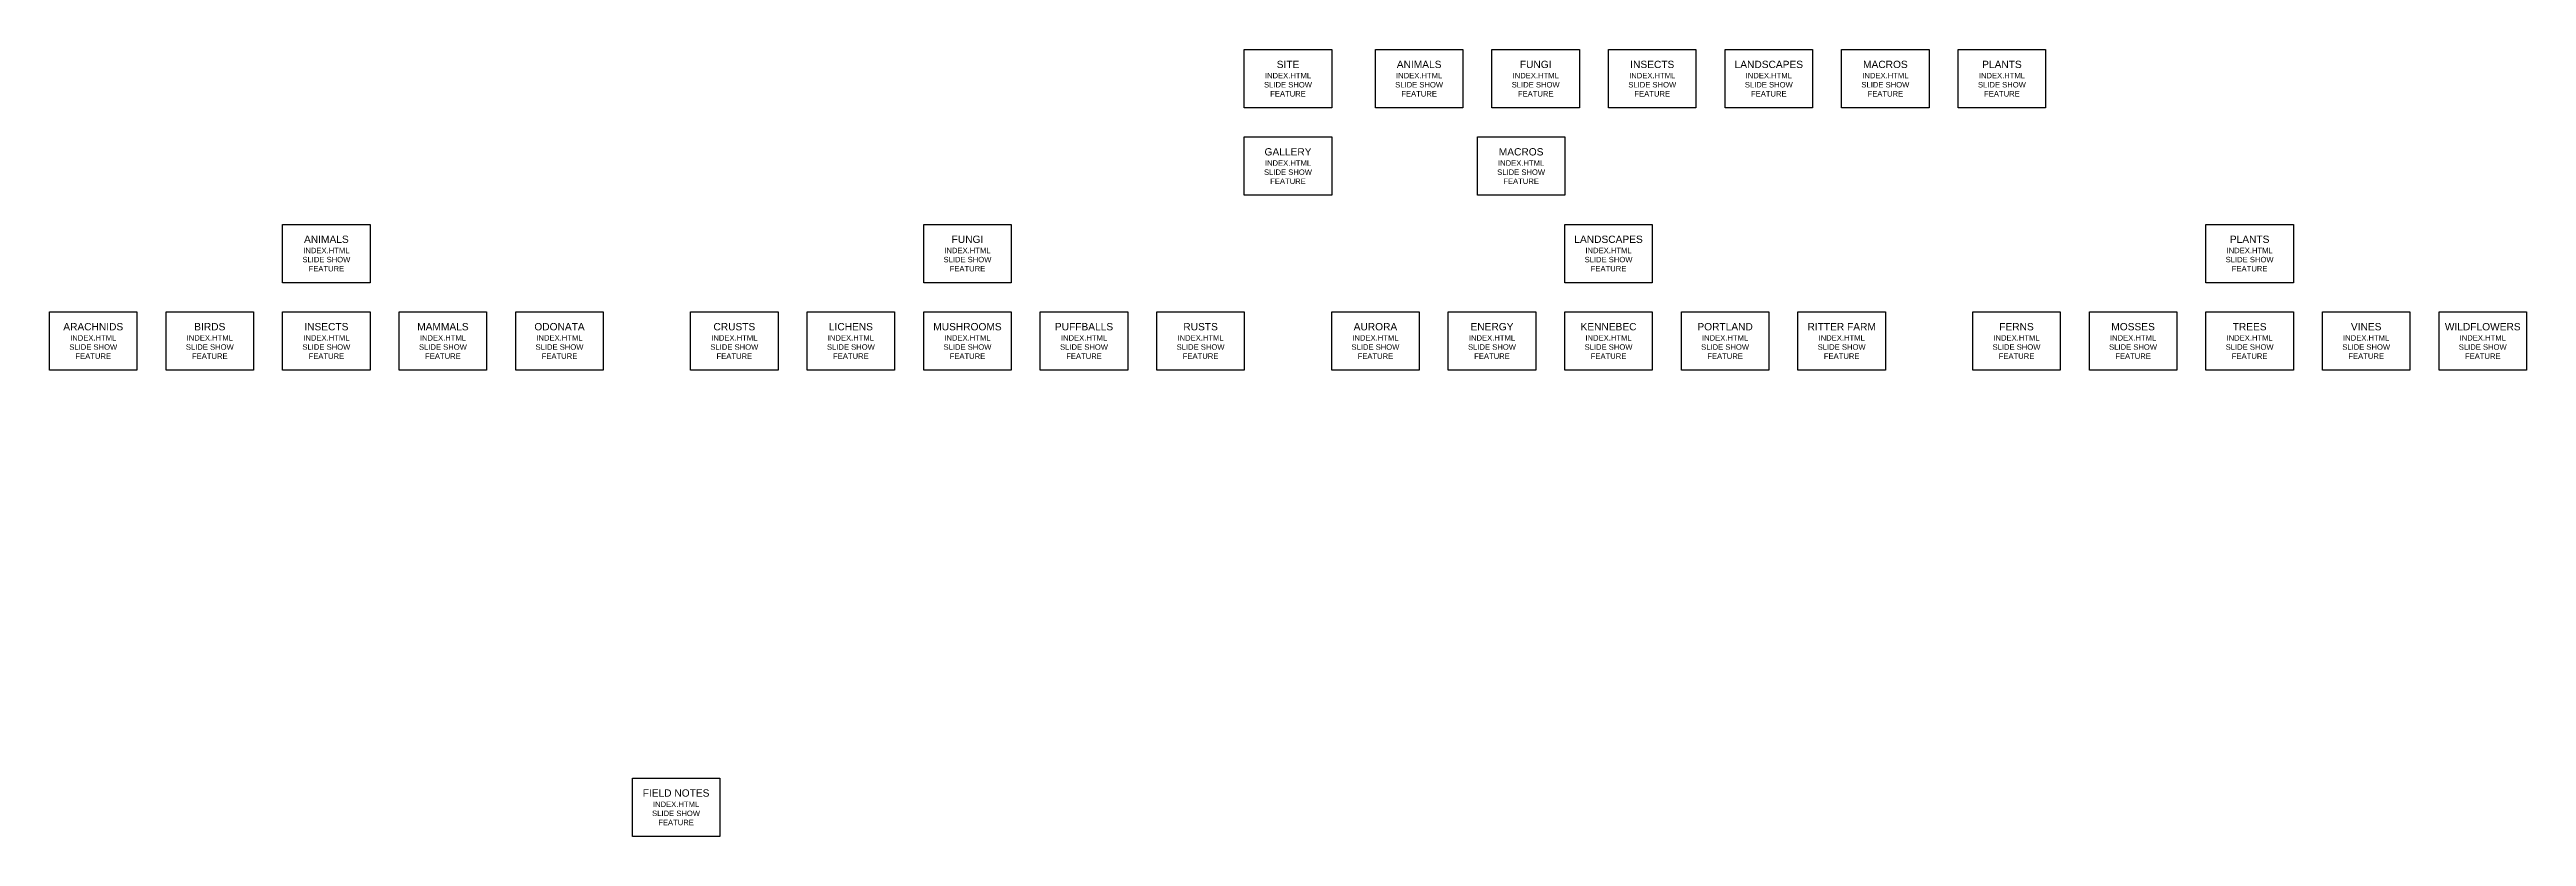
# Model space of a CAD drawing. Header units: inches. Extents: x -8.8 to 33.8, y -12 to 1.5.
import ezdxf

# ---------------------------------------------------------------- set-up
doc = ezdxf.new("R2010")
doc.units = ezdxf.units.IN
doc.header["$MEASUREMENT"] = 0
doc.styles.get("Standard").update_dxf_attribs({"font": 'arial.ttf'})

msp = doc.modelspace()

# ---------------------------------------------------------------- linework, layer by layer
for points in [[(11.75, 0.5), (11.75, 1.5), (13.25, 1.5), (13.25, 0.5)], [(14, 0.5), (14, 1.5), (15.5, 1.5), (15.5, 0.5)], [(16, 0.5), (16, 1.5), (17.5, 1.5), (17.5, 0.5)], [(18, 0.5), (18, 1.5), (19.5, 1.5), (19.5, 0.5)], [(20, 0.5), (20, 1.5), (21.5, 1.5), (21.5, 0.5)], [(22, 0.5), (22, 1.5), (23.5, 1.5), (23.5, 0.5)], [(24, 0.5), (24, 1.5), (25.5, 1.5), (25.5, 0.5)], [(11.75, -1), (11.75, 0), (13.25, 0), (13.25, -1)], [(15.75, -1), (15.75, 0), (17.25, 0), (17.25, -1)], [(-4.75, -2.5), (-4.75, -1.5), (-3.25, -1.5), (-3.25, -2.5)], [(6.25, -2.5), (6.25, -1.5), (7.75, -1.5), (7.75, -2.5)], [(17.25, -2.5), (17.25, -1.5), (18.75, -1.5), (18.75, -2.5)], [(28.25, -2.5), (28.25, -1.5), (29.75, -1.5), (29.75, -2.5)], [(-8.75, -4), (-8.75, -3), (-7.25, -3), (-7.25, -4)], [(-6.75, -4), (-6.75, -3), (-5.25, -3), (-5.25, -4)], [(-4.75, -4), (-4.75, -3), (-3.25, -3), (-3.25, -4)], [(-2.75, -4), (-2.75, -3), (-1.25, -3), (-1.25, -4)], [(-0.75, -4), (-0.75, -3), (0.75, -3), (0.75, -4)], [(2.25, -4), (2.25, -3), (3.75, -3), (3.75, -4)], [(4.25, -4), (4.25, -3), (5.75, -3), (5.75, -4)], [(6.25, -4), (6.25, -3), (7.75, -3), (7.75, -4)], [(8.25, -4), (8.25, -3), (9.75, -3), (9.75, -4)], [(10.25, -4), (10.25, -3), (11.75, -3), (11.75, -4)], [(13.25, -4), (13.25, -3), (14.75, -3), (14.75, -4)], [(15.25, -4), (15.25, -3), (16.75, -3), (16.75, -4)], [(17.25, -4), (17.25, -3), (18.75, -3), (18.75, -4)], [(19.25, -4), (19.25, -3), (20.75, -3), (20.75, -4)], [(21.25, -4), (21.25, -3), (22.75, -3), (22.75, -4)], [(24.25, -4), (24.25, -3), (25.75, -3), (25.75, -4)], [(26.25, -4), (26.25, -3), (27.75, -3), (27.75, -4)], [(28.25, -4), (28.25, -3), (29.75, -3), (29.75, -4)], [(30.25, -4), (30.25, -3), (31.75, -3), (31.75, -4)], [(32.25, -4), (32.25, -3), (33.75, -3), (33.75, -4)], [(1.25, -12), (1.25, -11), (2.75, -11), (2.75, -12)]]:
    msp.add_lwpolyline(points, close=True)

# ---------------------------------------------------------------- texts
at = {"char_height": 0.125, "attachment_point": 5}
for s, width, heights, insert in [('\\pxqc;SITE\\P{\\H0.75x;INDEX.HTML\\PSLIDE SHOW\\PFEATURE}', 1.62845, [0.983], (12.5, 1)), ('\\pxqc;ANIMALS\\P{\\H0.75x;INDEX.HTML\\PSLIDE SHOW\\PFEATURE}', 1.75689, [0.983], (14.75, 1)), ('\\pxqc;FUNGI\\P{\\H0.75x;INDEX.HTML\\PSLIDE SHOW\\PFEATURE}', 1.75689, [0.983], (16.75, 1)), ('\\pxqc;INSECTS\\P{\\H0.75x;INDEX.HTML\\PSLIDE SHOW\\PFEATURE}', 1.75689, [0.983], (18.75, 1)), ('\\pxqc;LANDSCAPES\\P{\\H0.75x;INDEX.HTML\\PSLIDE SHOW\\PFEATURE}', 1.62845, [0.991], (20.75, 1)), ('\\pxqc;MACROS\\P{\\H0.75x;INDEX.HTML\\PSLIDE SHOW\\PFEATURE}', 1.75689, [0.983], (22.75, 1)), ('\\pxqc;PLANTS\\P{\\H0.75x;INDEX.HTML\\PSLIDE SHOW\\PFEATURE}', 1.75689, [0.983], (24.75, 1)), ('\\pxqc;GALLERY\\P{\\H0.75x;INDEX.HTML\\PSLIDE SHOW\\PFEATURE}', 1.69439, [0.983], (12.5, -0.5)), ('\\pxqc;MACROS\\P{\\H0.75x;INDEX.HTML\\PSLIDE SHOW\\PFEATURE}', 1.62845, [0.983], (16.5, -0.5)), ('\\pxqc;ANIMALS\\P{\\H0.75x;INDEX.HTML\\PSLIDE SHOW\\PFEATURE}', 1.62845, [0.965], (-4, -2)), ('\\pxqc;FUNGI\\P{\\H0.75x;INDEX.HTML\\PSLIDE SHOW\\PFEATURE}', 1.75689, [0.983], (7, -2)), ('\\pxqc;LANDSCAPES\\P{\\H0.75x;INDEX.HTML\\PSLIDE SHOW\\PFEATURE}', 1.75689, [0.983], (18, -2)), ('\\pxqc;PLANTS\\P{\\H0.75x;INDEX.HTML\\PSLIDE SHOW\\PFEATURE}', 1.75689, [0.983], (29, -2)), ('\\pxqc;ARACHNIDS\\P{\\H0.75x;INDEX.HTML\\PSLIDE SHOW\\PFEATURE}', 1.45825, [0.965], (-8, -3.5)), ('\\pxqc;BIRDS\\P{\\H0.75x;INDEX.HTML\\PSLIDE SHOW\\PFEATURE}', 1.45825, [0.965], (-6, -3.5)), ('\\pxqc;INSECTS\\P{\\H0.75x;INDEX.HTML\\PSLIDE SHOW\\PFEATURE}', 1.45825, [0.983], (-4, -3.5)), ('\\pxqc;MAMMALS\\P{\\H0.75x;INDEX.HTML\\PSLIDE SHOW\\PFEATURE}', 1.45825, [0.983], (-2, -3.5)), ('\\pxqc;ODONATA\\P{\\H0.75x;INDEX.HTML\\PSLIDE SHOW\\PFEATURE}', 1.45825, [0.983], (0, -3.5)), ('\\pxqc;CRUSTS\\P{\\H0.75x;INDEX.HTML\\PSLIDE SHOW\\PFEATURE}', 1.47913, [0.983], (3, -3.5)), ('\\pxqc;LICHENS\\P{\\H0.75x;INDEX.HTML\\PSLIDE SHOW\\PFEATURE}', 1.45825, [0.983], (5, -3.5)), ('\\pxqc;MUSHROOMS\\P{\\H0.75x;INDEX.HTML\\PSLIDE SHOW\\PFEATURE}', 1.45825, [0.983], (7, -3.5)), ('\\pxqc;PUFFBALLS\\P{\\H0.75x;INDEX.HTML\\PSLIDE SHOW\\PFEATURE}', 1.45825, [0.983], (9, -3.5)), ('\\pxqc;RUSTS\\P{\\H0.75x;INDEX.HTML\\PSLIDE SHOW\\PFEATURE}', 1.45825, [0.983], (11, -3.5)), ('\\pxqc;AURORA\\P{\\H0.75x;INDEX.HTML\\PSLIDE SHOW\\PFEATURE}', 1.62845, [0.991], (14, -3.5)), ('\\pxqc;ENERGY\\P{\\H0.75x;INDEX.HTML\\PSLIDE SHOW\\PFEATURE}', 1.75689, [0.983], (16, -3.5)), ('\\pxqc;KENNEBEC\\P{\\H0.75x;INDEX.HTML\\PSLIDE SHOW\\PFEATURE}', 1.75689, [0.983], (18, -3.5)), ('\\pxqc;PORTLAND\\P{\\H0.75x;INDEX.HTML\\PSLIDE SHOW\\PFEATURE}', 1.75689, [0.983], (20, -3.5)), ('\\pxqc;RITTER FARM\\P{\\H0.75x;INDEX.HTML\\PSLIDE SHOW\\PFEATURE}', 1.75689, [0.983], (22, -3.5)), ('\\pxqc;FERNS\\P{\\H0.75x;INDEX.HTML\\PSLIDE SHOW\\PFEATURE}', 1.62845, [0.991], (25, -3.5)), ('\\pxqc;MOSSES\\P{\\H0.75x;INDEX.HTML\\PSLIDE SHOW\\PFEATURE}', 1.62845, [1.023], (27, -3.5)), ('\\pxqc;TREES\\P{\\H0.75x;INDEX.HTML\\PSLIDE SHOW\\PFEATURE}', 1.75689, [0.983], (29, -3.5)), ('\\pxqc;VINES\\P{\\H0.75x;INDEX.HTML\\PSLIDE SHOW\\PFEATURE}', 1.62845, [1.011], (31, -3.5)), ('\\pxqc;WILDFLOWERS\\P{\\H0.75x;INDEX.HTML\\PSLIDE SHOW\\PFEATURE}', 1.62845, [0.983], (33, -3.5)), ('\\pxqc;FIELD NOTES\\P{\\H0.75x;INDEX.HTML\\PSLIDE SHOW\\PFEATURE}', 1.5486, [0.991], (2, -11.5))]:
    msp.add_mtext_dynamic_manual_height_columns(s, width=width, gutter_width=1, heights=heights, dxfattribs=dict(at, insert=insert))

doc.saveas('drawing.dxf')
